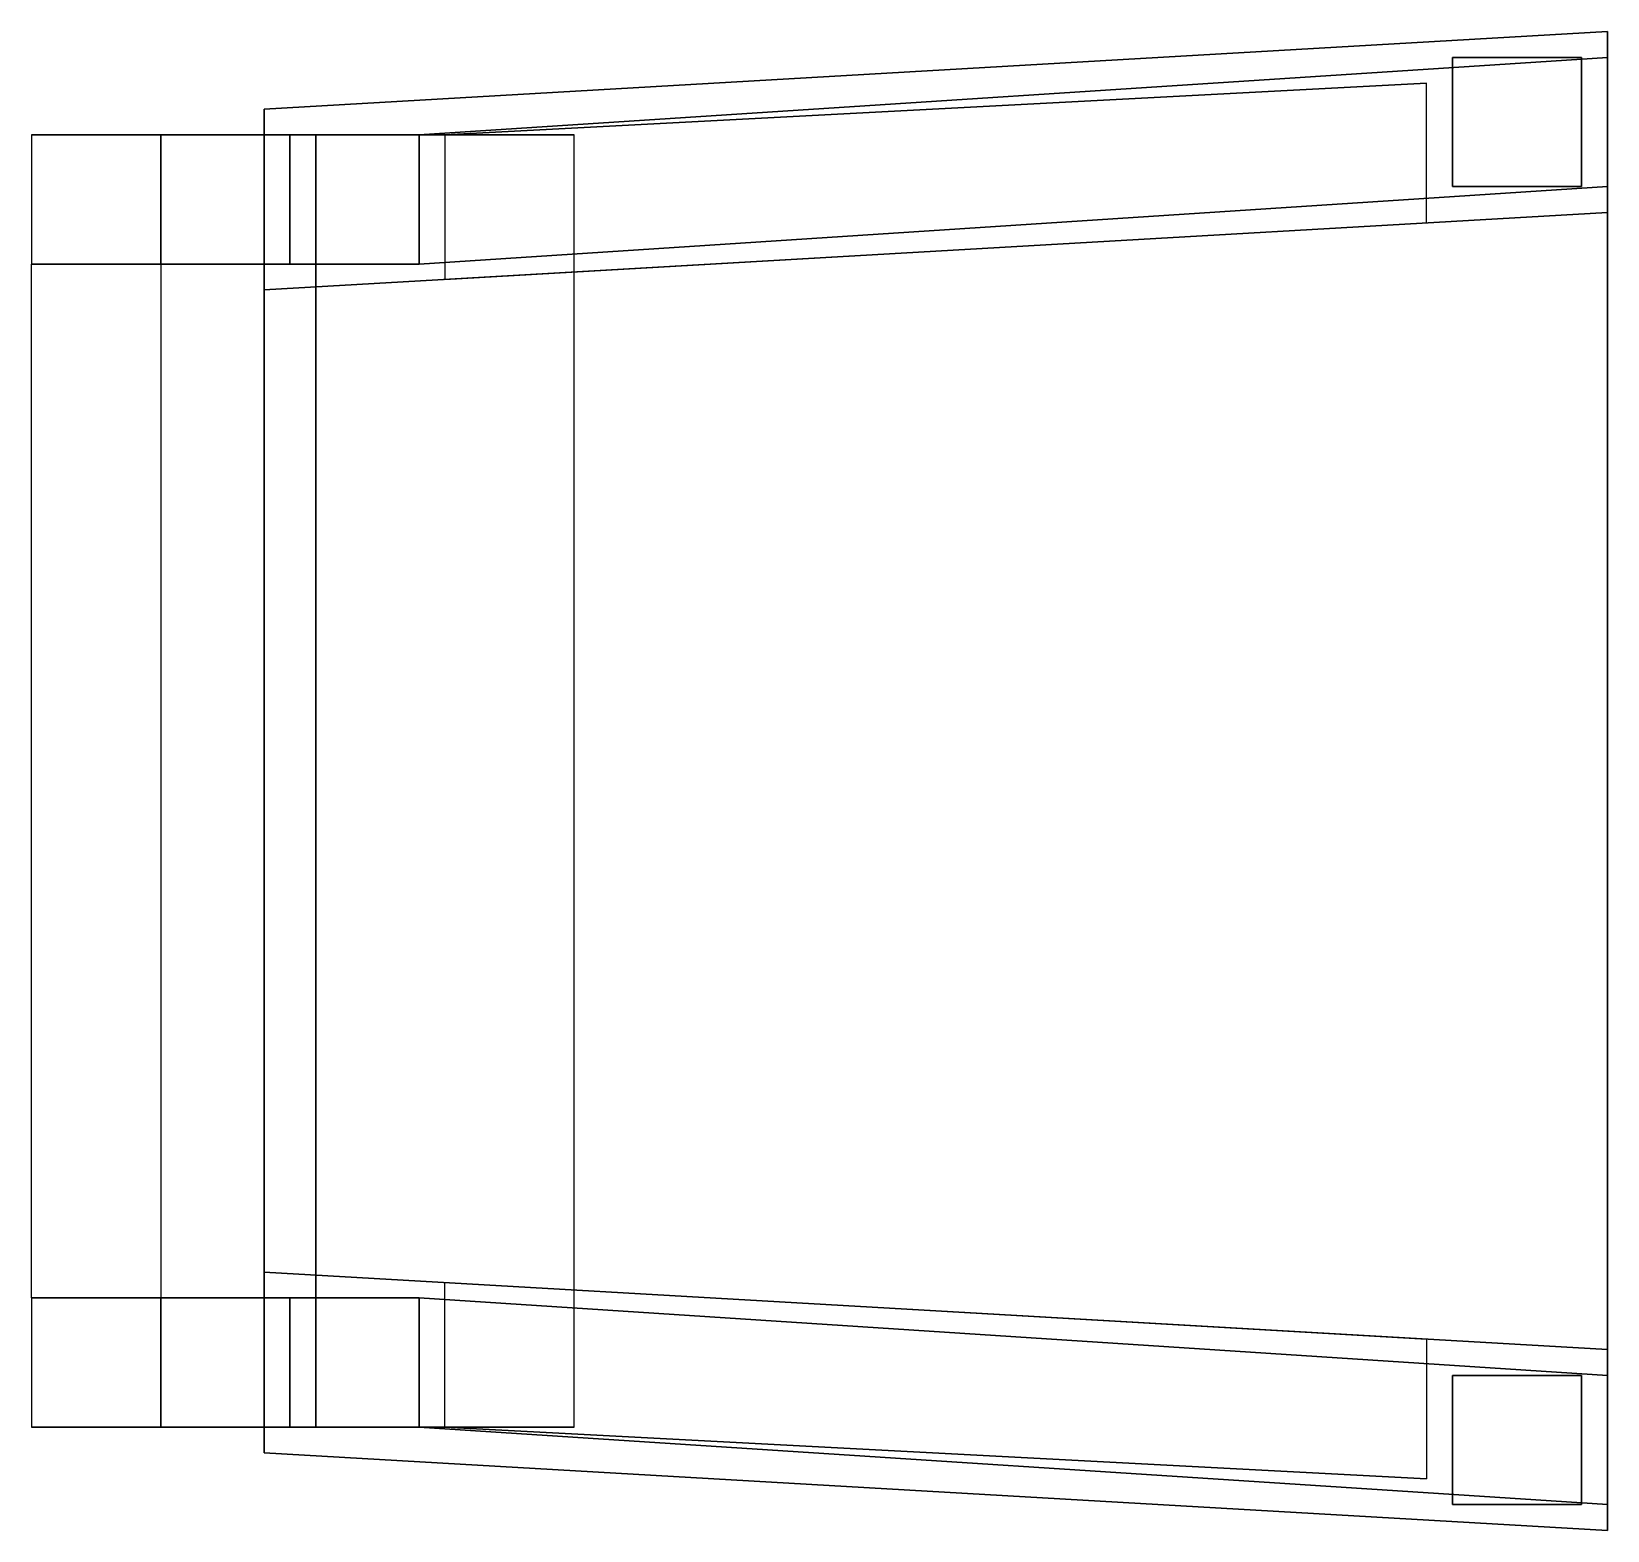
# Model space of a CAD drawing. Extents: x -244 to 366, y -15 to 565.
import ezdxf

# ---------------------------------------------------------------- set-up
doc = ezdxf.new("R2010")
doc.units = 0
doc.header["$MEASUREMENT"] = 0
doc.layers.add('3D', color=4, linetype='CONTINUOUS')

msp = doc.modelspace()

# ---------------------------------------------------------------- linework, layer by layer
at = {"layer": '3D', "linetype": 'CONTINUOUS'}
for points in [[(366.23, 564.79, 430), (366.23, 564.79, 500), (-153.77, 534.79, 500), (-153.77, 534.79, 430)], [(-153.77, 464.79, 500), (-153.77, 534.79, 500), (366.23, 564.79, 500), (366.23, 494.79, 500)], [(366.23, -15.21, 430), (366.23, -15.21, 500), (366.23, 564.79, 500), (366.23, 564.79, 430)], [(-93.77, 524.79, 630), (366.23, 554.79, 630), (366.23, 554.79, 680), (-93.77, 524.79, 680)], [(-93.77, 474.79, 680), (-93.77, 524.79, 680), (366.23, 554.79, 680), (366.23, 504.79, 680)], [(306.23, 554.79), (306.23, 504.79), (306.23, 504.79, 430), (306.23, 554.79, 430)], [(356.23, 554.79), (306.23, 554.79), (306.23, 554.79, 430), (356.23, 554.79, 430)], [(306.23, 554.79, 500), (306.23, 504.79, 500), (306.23, 504.79, 630), (306.23, 554.79, 630)], [(356.23, 554.79, 500), (306.23, 554.79, 500), (306.23, 554.79, 630), (356.23, 554.79, 630)], [(356.23, 504.79), (356.23, 554.79), (356.23, 554.79, 430), (356.23, 504.79, 430)], [(356.23, 504.79, 500), (356.23, 554.79, 500), (356.23, 554.79, 630), (356.23, 504.79, 630)], [(366.23, 504.79, 680), (366.23, 554.79, 680), (366.23, 554.79, 630), (366.23, 504.79, 630)], [(296.23, 544.79, 500), (-83.77, 524.79, 500), (-83.77, 524.79, 560), (296.23, 544.79, 560)], [(296.23, 544.79, 560), (-83.77, 524.79, 560), (-83.77, 468.89, 560), (296.23, 490.77, 560)], [(-153.77, 534.79, 500), (-153.77, 534.79, 430), (-153.77, 14.79, 430), (-153.77, 14.79, 500)], [(-143.77, 474.79, 680), (-143.77, 524.79, 680), (-243.77, 524.79, 1010), (-243.77, 474.79, 1010)], [(-93.77, 524.79, 680), (-143.77, 524.79, 680), (-243.77, 524.79, 1010), (-193.77, 524.79, 1030)], [(-193.77, 474.79, 1030), (-193.77, 524.79, 1030), (-243.77, 524.79, 1010), (-243.77, 474.79, 1010)], [(-193.77, 524.79, 1030), (-193.77, 24.79, 1030), (-133.77, 24.79, 1050), (-133.77, 524.79, 1050)], [(-133.77, 524.79, 1050), (-193.77, 524.79, 1030), (-93.77, 524.79, 680), (-33.77, 524.79, 680)], [(-143.77, 524.79), (-143.77, 474.79), (-143.77, 474.79, 430), (-143.77, 524.79, 430)], [(-93.77, 524.79), (-143.77, 524.79), (-143.77, 524.79, 430), (-93.77, 524.79, 430)], [(-143.77, 474.79, 680), (-143.77, 524.79, 680), (-143.77, 524.79, 500), (-143.77, 474.79, 500)], [(-143.77, 524.79, 680), (-93.77, 524.79, 680), (-93.77, 524.79, 500), (-143.77, 524.79, 500)], [(-33.77, 24.79, 680), (-33.77, 524.79, 680), (-133.77, 524.79, 1050), (-133.77, 24.79, 1050)], [(-93.77, 474.79), (-93.77, 524.79), (-93.77, 524.79, 430), (-93.77, 474.79, 430)], [(-93.77, 474.79, 680), (-93.77, 524.79, 680), (-93.77, 524.79, 500), (-93.77, 474.79, 500)], [(-93.77, 474.79, 630), (366.23, 504.79, 630), (366.23, 504.79, 680), (-93.77, 474.79, 680)], [(306.23, 504.79), (356.23, 504.79), (356.23, 504.79, 430), (306.23, 504.79, 430)], [(306.23, 504.79, 500), (356.23, 504.79, 500), (356.23, 504.79, 630), (306.23, 504.79, 630)], [(366.23, 54.79, 560), (-153.77, 84.79, 560), (-153.77, 464.79, 560), (366.23, 494.79, 560)], [(-153.77, 464.79, 560), (366.23, 494.79, 560), (366.23, 494.79, 500), (-153.77, 464.79, 500)], [(366.23, 54.79, 560), (366.23, 494.79, 560), (366.23, 494.79, 500), (366.23, 54.79, 500)], [(-93.77, 474.79, 680), (-143.77, 474.79, 680), (-243.77, 474.79, 1010), (-193.77, 474.79, 1030)], [(-243.77, 74.79, 1010), (-243.77, 474.79, 1010), (-193.77, 474.79, 1030), (-193.77, 74.79, 1030)], [(-143.77, 474.79), (-93.77, 474.79), (-93.77, 474.79, 430), (-143.77, 474.79, 430)], [(-143.77, 474.79, 680), (-93.77, 474.79, 680), (-93.77, 474.79, 500), (-143.77, 474.79, 500)], [(-153.77, 84.79, 560), (-153.77, 464.79, 560), (-153.77, 464.79, 500), (-153.77, 84.79, 500)], [(-153.77, 84.79, 560), (366.23, 54.79, 560), (366.23, 54.79, 500), (-153.77, 84.79, 500)], [(-153.77, 14.79, 500), (-153.77, 84.79, 500), (366.23, 54.79, 500), (366.23, -15.21, 500)], [(296.23, 4.79, 560), (-83.77, 24.79, 560), (-83.77, 80.7, 560), (296.23, 58.81, 560)], [(-143.77, 24.79, 680), (-143.77, 74.79, 680), (-243.77, 74.79, 1010), (-243.77, 24.79, 1010)], [(-93.77, 74.79, 680), (-143.77, 74.79, 680), (-243.77, 74.79, 1010), (-193.77, 74.79, 1030)], [(-193.77, 24.79, 1030), (-193.77, 74.79, 1030), (-243.77, 74.79, 1010), (-243.77, 24.79, 1010)], [(-93.77, 74.79), (-143.77, 74.79), (-143.77, 74.79, 430), (-93.77, 74.79, 430)], [(-143.77, 74.79), (-143.77, 24.79), (-143.77, 24.79, 430), (-143.77, 74.79, 430)], [(-143.77, 74.79, 680), (-93.77, 74.79, 680), (-93.77, 74.79, 500), (-143.77, 74.79, 500)], [(-143.77, 24.79, 680), (-143.77, 74.79, 680), (-143.77, 74.79, 500), (-143.77, 24.79, 500)], [(-93.77, 24.79), (-93.77, 74.79), (-93.77, 74.79, 430), (-93.77, 24.79, 430)], [(-93.77, 74.79, 630), (366.23, 44.79, 630), (366.23, 44.79, 680), (-93.77, 74.79, 680)], [(-93.77, 24.79, 680), (-93.77, 74.79, 680), (366.23, 44.79, 680), (366.23, -5.21, 680)], [(-93.77, 24.79, 680), (-93.77, 74.79, 680), (-93.77, 74.79, 500), (-93.77, 24.79, 500)], [(306.23, 44.79), (306.23, -5.21), (306.23, -5.21, 430), (306.23, 44.79, 430)], [(356.23, 44.79), (306.23, 44.79), (306.23, 44.79, 430), (356.23, 44.79, 430)], [(356.23, 44.79, 500), (306.23, 44.79, 500), (306.23, 44.79, 630), (356.23, 44.79, 630)], [(306.23, 44.79, 500), (306.23, -5.21, 500), (306.23, -5.21, 630), (306.23, 44.79, 630)], [(356.23, -5.21), (356.23, 44.79), (356.23, 44.79, 430), (356.23, -5.21, 430)], [(356.23, -5.21, 500), (356.23, 44.79, 500), (356.23, 44.79, 630), (356.23, -5.21, 630)], [(366.23, -5.21, 680), (366.23, 44.79, 680), (366.23, 44.79, 630), (366.23, -5.21, 630)], [(-93.77, 24.79, 680), (-143.77, 24.79, 680), (-243.77, 24.79, 1010), (-193.77, 24.79, 1030)], [(-133.77, 24.79, 1050), (-193.77, 24.79, 1030), (-93.77, 24.79, 680), (-33.77, 24.79, 680)], [(-143.77, 24.79), (-93.77, 24.79), (-93.77, 24.79, 430), (-143.77, 24.79, 430)], [(-143.77, 24.79, 680), (-93.77, 24.79, 680), (-93.77, 24.79, 500), (-143.77, 24.79, 500)], [(-93.77, 24.79, 630), (366.23, -5.21, 630), (366.23, -5.21, 680), (-93.77, 24.79, 680)], [(296.23, 4.79, 500), (-83.77, 24.79, 500), (-83.77, 24.79, 560), (296.23, 4.79, 560)], [(-153.77, 14.79, 430), (-153.77, 14.79, 500), (366.23, -15.21, 500), (366.23, -15.21, 430)], [(306.23, -5.21), (356.23, -5.21), (356.23, -5.21, 430), (306.23, -5.21, 430)], [(306.23, -5.21, 500), (356.23, -5.21, 500), (356.23, -5.21, 630), (306.23, -5.21, 630)]]:
    msp.add_3dface(points, dxfattribs=at)

doc.saveas('drawing.dxf')
